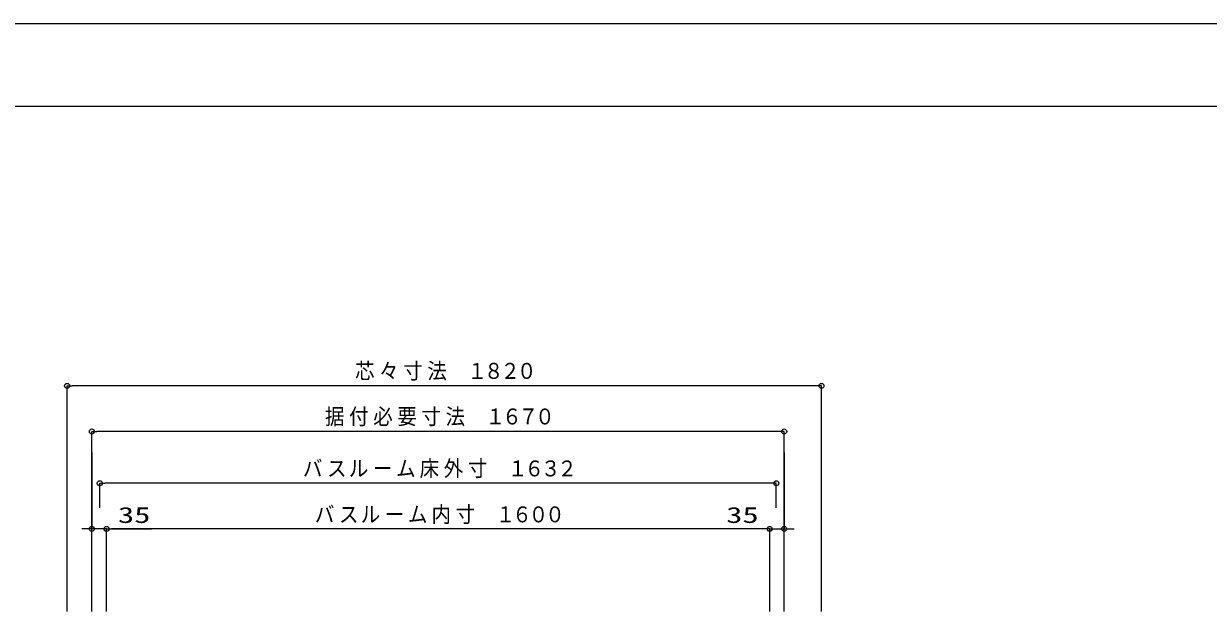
# Model space of a CAD drawing. Units: millimetres on the paper. Extents: x -305 to 305, y -152 to 152.
# Drawn here: x -174.9 to -32, y 76.8 to 148.5 of the extents above; entities that cross this region are included whole.
import ezdxf
from ezdxf.enums import TextEntityAlignment as Align

# ---------------------------------------------------------------- set-up
doc = ezdxf.new("R2010")
doc.units = ezdxf.units.MM
for name, color, linetype, lineweight in [('0-0_0', 7, 'Continuous', 9), ('0-1_VIEW0001', 7, 'Continuous', 9), ('0-3_図面枠', 3, 'Continuous', 9), ('0-4_DEFPOINTS', 7, 'Continuous', 9)]:
    doc.layers.add(name, color=color, linetype=linetype, lineweight=lineweight)
doc.styles.add('ＭＳ ゴシック', font='')
doc.styles.get('ＭＳ ゴシック').set_extended_font_data('MS Gothic')

# ---------------------------------------------------------------- blocks, each defined once
blk = doc.blocks.new('_ORIGIN')
at = {"layer": '0-0_0'}
blk.add_line((0, 0), (-1, 0), dxfattribs=at)
blk.add_circle((0, 0), 0.5, dxfattribs=at)

msp = doc.modelspace()

# ---------------------------------------------------------------- linework, layer by layer
at = {"layer": '0-1_VIEW0001'}
for p, q in [((-169.684, 77.632), (-169.684, 104.842)), ((-79.284, 104.842), (-169.084, 104.842)), ((-78.684, 77.633), (-78.684, 104.842)), ((-166.684, 77.632), (-166.684, 99.342)), ((-83.784, 99.342), (-166.084, 99.342)), ((-83.184, 77.633), (-83.184, 99.342)), ((-166.684, 96.802), (-166.684, 87.593)), ((-83.184, 96.802), (-83.184, 87.593)), ((-165.734, 90.132), (-165.734, 93.092)), ((-84.734, 93.092), (-165.134, 93.092)), ((-84.134, 90.132), (-84.134, 93.092)), ((-167.284, 87.593), (-167.884, 87.593)), ((-164.934, 87.593), (-166.684, 87.593)), ((-164.934, 87.593), (-159.496, 87.593)), ((-164.934, 77.632), (-164.934, 87.592)), ((-164.334, 87.593), (-163.734, 87.593)), ((-85.534, 87.592), (-164.334, 87.592)), ((-84.934, 87.593), (-90.372, 87.593)), ((-85.534, 87.593), (-86.134, 87.593)), ((-84.934, 87.593), (-83.184, 87.593)), ((-84.934, 77.633), (-84.934, 87.592)), ((-82.584, 87.593), (-81.984, 87.593))]:
    msp.add_line(p, q, dxfattribs=at)
at = {"layer": '0-3_図面枠'}
msp.add_lwpolyline([(-291.017, -138.498), (108.983, -138.498), (108.983, 138.502), (-291.017, 138.502)], close=True, dxfattribs=at)
at = {"layer": '0-4_DEFPOINTS'}
msp.add_line((118.983, 148.502), (-301.017, 148.502), dxfattribs=at)

# ---------------------------------------------------------------- block references
at = {"layer": '0-1_VIEW0001', "xscale": 0.6, "yscale": 0.6, "rotation": 180}
for p in [(-169.684, 104.842), (-166.684, 99.342), (-165.734, 93.092), (-164.934, 87.593), (-164.934, 87.592), (-83.184, 87.593)]:
    msp.add_blockref('_ORIGIN', p, dxfattribs=at)
at = {"layer": '0-1_VIEW0001', "xscale": 0.6, "yscale": 0.6}
for p in [(-78.684, 104.842), (-83.184, 99.342), (-84.134, 93.092), (-166.684, 87.593), (-84.934, 87.593), (-84.934, 87.592)]:
    msp.add_blockref('_ORIGIN', p, dxfattribs=at)

# ---------------------------------------------------------------- texts
at = {"layer": '0-1_VIEW0001', "style": 'ＭＳ ゴシック'}
for s, width, p in [('芯', 0.9, (-134.951, 105.108)), ('々', 0.9, (-132.043, 105.108)), ('寸', 0.9, (-129.135, 105.108)), ('法', 0.9, (-126.227, 105.108)), ('１', 0.9, (-121.387, 105.108)), ('８', 0.9, (-119.399, 105.108)), ('２', 0.9, (-117.411, 105.108)), ('０', 0.9, (-115.423, 105.108)), ('据', 0.9, (-138.575, 99.608)), ('付', 0.9, (-135.667, 99.608)), ('必', 0.9, (-132.759, 99.608)), ('要', 0.9, (-129.851, 99.608)), ('寸', 0.9, (-126.943, 99.608)), ('法', 0.9, (-124.035, 99.608)), ('１', 0.9, (-119.195, 99.608)), ('６', 0.9, (-117.207, 99.608)), ('７', 0.9, (-115.219, 99.608)), ('０', 0.9, (-113.231, 99.608)), ('バ', 0.9, (-141.233, 93.347)), ('ス', 0.9, (-138.325, 93.347)), ('ル', 0.9, (-135.701, 93.347)), ('ム', 0.9, (-129.999, 93.347)), ('床', 0.9, (-127.159, 93.347)), ('外', 0.9, (-124.251, 93.347)), ('寸', 0.9, (-121.343, 93.347)), ('１', 0.9, (-116.503, 93.347)), ('６', 0.9, (-114.515, 93.347)), ('３', 0.9, (-112.527, 93.347)), ('２', 0.9, (-110.539, 93.347)), ('ー', 0.9, (-132.793, 93.347)), ('35', 1.5, (-163.543, 87.732)), ('バ', 0.9, (-139.802, 87.807)), ('ス', 0.9, (-136.894, 87.807)), ('ル', 0.9, (-134.27, 87.807)), ('ム', 0.9, (-128.568, 87.807)), ('内', 0.9, (-125.728, 87.807)), ('寸', 0.9, (-122.82, 87.807)), ('１', 0.9, (-117.98, 87.807)), ('６', 0.9, (-115.992, 87.807)), ('０', 0.9, (-114.004, 87.807)), ('０', 0.9, (-112.016, 87.807)), ('35', 1.5, (-90.181, 87.732)), ('ー', 0.9, (-131.362, 87.807))]:
    msp.add_text(s, height=1.921, dxfattribs=dict(at, width=width)).set_placement(p, align=Align.BOTTOM_LEFT)

doc.saveas('drawing.dxf')
